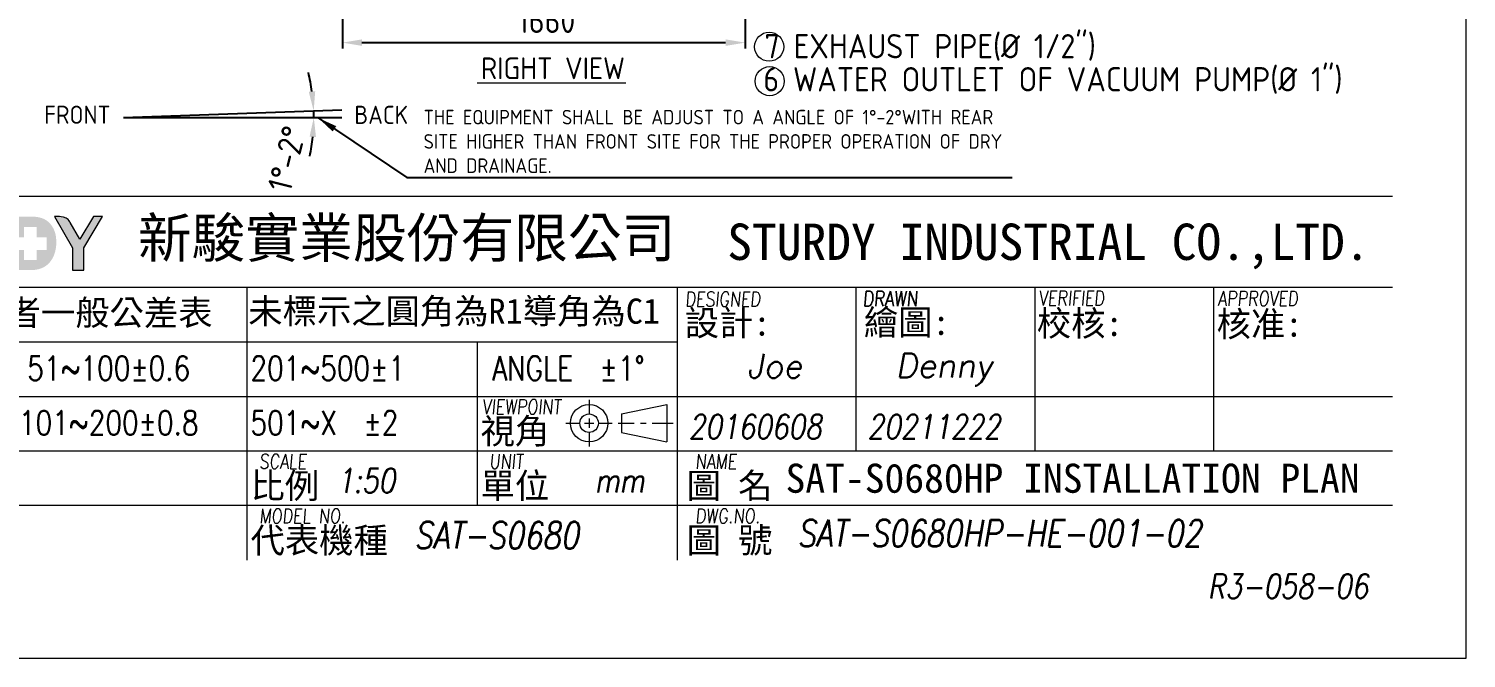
# Model space of a CAD drawing. Header units: millimetres. Extents: x -71403 to 149972, y -2963 to 10300.
# Drawn here: x 8722 to 14650, y 0 to 2595 of the extents above; entities that cross this region are included whole.
import ezdxf

# ---------------------------------------------------------------- set-up
doc = ezdxf.new("R2010")
doc.units = ezdxf.units.MM
doc.header["$MEASUREMENT"] = 0
doc.layers.get('0').update_dxf_attribs({"lineweight": 25})
for name, color, linetype, lineweight in [('D', 3, 'Continuous', 13), ('F', 7, 'Continuous', 15), ('T', 4, 'Continuous', 15)]:
    doc.layers.add(name, color=color, linetype=linetype, lineweight=lineweight)
doc.styles.get("Standard").update_dxf_attribs({"font": 'KAIU.TTF'})
doc.styles.add('STU25', font='isocp2.shx')
doc.styles.add('Text', font='romans.shx', dxfattribs={"width": 0.8, "oblique": 10})
doc.dimstyles.new('STU25', dxfattribs={"dimscale": 40, "dimtxt": 2.5, "dimasz": 2, "dimexe": 0.6, "dimexo": 1, "dimgap": 1, "dimtad": 1, "dimdsep": 46, "dimtxsty": 'STU25', "dimcen": 2, "dimazin": 2, "dimtfac": 1, "dimtmove": 0, "dimatfit": 3, "dimfxl": 0, "dimtolj": 1, "dimtzin": 0, "dimarcsym": 0})
doc.dimstyles.new('STU25$7', dxfattribs={"dimscale": 40, "dimtxt": 2.5, "dimasz": 2, "dimexe": 1.25, "dimexo": 0.625, "dimgap": 1, "dimtad": 0, "dimdec": 4, "dimdsep": 46, "dimtxsty": 'STU25', "dimcen": 2.5, "dimazin": 2, "dimtfac": 1, "dimtdec": 4, "dimtmove": 0, "dimatfit": 3, "dimfxl": 0, "dimtolj": 1, "dimtzin": 0, "dimarcsym": 0})

# ---------------------------------------------------------------- blocks, each defined once
blk = doc.blocks.new('*D9')
at = {"layer": 'D', "color": 0, "lineweight": -2}
for p, q in [((11675.8, 2765.6), (11675.8, 2514)), ((10015.8, 2685.6), (10015.8, 2514)), ((10095.8, 2538), (11595.8, 2538))]:
    blk.add_line(p, q, dxfattribs=at)
at = {"layer": 'D', "color": 0}
for points in [[(10095.8, 2551.4), (10095.8, 2524.7), (10015.8, 2538)], [(11595.8, 2551.4), (11595.8, 2524.7), (11675.8, 2538)]]:
    blk.add_solid(points, dxfattribs=at)
at = {"layer": 'Defpoints', "color": 0}
for p in [(11675.8, 2805.6), (10015.8, 2725.6), (11675.8, 2538)]:
    blk.add_point(p, dxfattribs=at)
at = {"layer": 'D', "color": 0, "insert": (10857.4, 2628), "char_height": 100, "attachment_point": 5, "style": 'STU25'}
blk.add_mtext('\\A1;1660', dxfattribs=at)
blk = doc.blocks.new('新駿LOGO')
at = {"layer": 'F'}
h = blk.add_hatch(color=256, dxfattribs=at)
edge = h.paths.add_edge_path()
edge.add_spline(control_points=[(-514.87, -439.2), (-514.87, -439.2), (-514.87, -443.62), (-514.87, -443.62)], knot_values=[0, 0, 0, 0, 1, 1, 1, 1], degree=3, periodic=0)
edge.add_spline(control_points=[(-514.87, -443.62), (-514.87, -443.62), (-513.05, -443.62), (-513.05, -443.62)], knot_values=[8, 8, 8, 8, 9, 9, 9, 9], degree=3, periodic=0)
edge.add_spline(control_points=[(-513.05, -443.62), (-512.51, -443.62), (-512.09, -443.52), (-511.79, -443.32)], knot_values=[7, 7, 7, 7, 8, 8, 8, 8], degree=3, periodic=0)
edge.add_spline(control_points=[(-511.79, -443.32), (-511.48, -443.12), (-511.25, -442.85), (-511.09, -442.5)], knot_values=[6, 6, 6, 6, 7, 7, 7, 7], degree=3, periodic=0)
edge.add_spline(control_points=[(-511.09, -442.5), (-510.93, -442.15), (-510.85, -441.76), (-510.85, -441.32)], knot_values=[5, 5, 5, 5, 6, 6, 6, 6], degree=3, periodic=0)
edge.add_spline(control_points=[(-510.85, -441.32), (-510.85, -440.87), (-510.93, -440.49), (-511.1, -440.17)], knot_values=[4, 4, 4, 4, 5, 5, 5, 5], degree=3, periodic=0)
edge.add_spline(control_points=[(-511.1, -440.17), (-511.27, -439.85), (-511.49, -439.61), (-511.78, -439.45)], knot_values=[3, 3, 3, 3, 4, 4, 4, 4], degree=3, periodic=0)
edge.add_spline(control_points=[(-511.78, -439.45), (-512.06, -439.29), (-512.46, -439.2), (-512.97, -439.2)], knot_values=[2, 2, 2, 2, 3, 3, 3, 3], degree=3, periodic=0)
edge.add_spline(control_points=[(-512.97, -439.2), (-512.97, -439.2), (-514.87, -439.2), (-514.87, -439.2)], knot_values=[1, 1, 1, 1, 2, 2, 2, 2], degree=3, periodic=0)
h.paths.add_polyline_path([(-514.34, -441.95), (-513.51, -441.95), (-513.51, -442.77), (-512.48, -442.77), (-512.48, -441.95), (-511.64, -441.95), (-511.64, -440.92), (-512.48, -440.92), (-512.48, -440.07), (-513.51, -440.07), (-513.51, -440.92), (-514.34, -440.92)], flags=16)
h = blk.add_hatch(color=256, dxfattribs=at)
edge = h.paths.add_edge_path()
edge.add_spline(control_points=[(-509.51, -443.62), (-509.51, -443.62), (-509.51, -441.77), (-509.51, -441.77), (-509.51, -441.77), (-511, -439.2), (-511, -439.2), (-511, -439.2), (-510.64, -439.2), (-510.64, -439.2), (-510.64, -439.2), (-510.3, -439.19), (-510.04, -439.32), (-509.79, -439.45), (-509.71, -439.68), (-509.71, -439.68), (-509.71, -439.68), (-508.9, -441.07), (-508.9, -441.07), (-508.9, -441.07), (-507.78, -439.2), (-507.78, -439.2), (-507.78, -439.2), (-507.05, -439.2), (-507.05, -439.2), (-507.05, -439.2), (-508.59, -441.77), (-508.59, -441.77), (-508.59, -441.77), (-508.59, -443.62), (-508.59, -443.62), (-508.59, -443.62), (-509.51, -443.62), (-509.51, -443.62)], knot_values=[0, 0, 0, 0, 1, 1, 1, 2, 2, 2, 3, 3, 3, 4, 4, 4, 5, 5, 5, 6, 6, 6, 7, 7, 7, 8, 8, 8, 9, 9, 9, 10, 10, 10, 11, 11, 11, 11], degree=3, periodic=0)
at = {"layer": 'F', "lineweight": 0}
blk.add_open_spline([(-509.51, -443.62), (-509.51, -443.62), (-509.51, -441.77), (-509.51, -441.77), (-509.51, -441.77), (-511, -439.2), (-511, -439.2), (-511, -439.2), (-510.64, -439.2), (-510.64, -439.2), (-510.64, -439.2), (-510.3, -439.19), (-510.04, -439.32), (-509.79, -439.45), (-509.71, -439.68), (-509.71, -439.68), (-509.71, -439.68), (-508.9, -441.07), (-508.9, -441.07), (-508.9, -441.07), (-507.78, -439.2), (-507.78, -439.2), (-507.78, -439.2), (-507.05, -439.2), (-507.05, -439.2), (-507.05, -439.2), (-508.59, -441.77), (-508.59, -441.77), (-508.59, -441.77), (-508.59, -443.62), (-508.59, -443.62), (-508.59, -443.62), (-509.51, -443.62), (-509.51, -443.62)], degree=3, knots=[0, 0, 0, 0, 1, 1, 1, 2, 2, 2, 3, 3, 3, 4, 4, 4, 5, 5, 5, 6, 6, 6, 7, 7, 7, 8, 8, 8, 9, 9, 9, 10, 10, 10, 11, 11, 11, 11], dxfattribs=at)
at = {"attachment_point": 1, "style": 'STU25'}
for s, insert, char_height in [('{\\f標楷體|b0|i0|c136|p65;新駿實業股份有限公司}', (-504.12, -439.33), 3.25), ('{\\f標楷體|b0|i0|c136|p65;STURDY\\H0.9667x; \\H1.034x;INDUSTRIAL CO.,LTD.}', (-455.51, -439.78), 3)]:
    blk.add_mtext(s, dxfattribs=dict(at, insert=insert, char_height=char_height))
blk = doc.blocks.new('*D19')
at = {"layer": 'D', "color": 0, "linetype": 'Continuous', "lineweight": -2}
for start, end in [(7.83978, 13.67955), (0, 2), (348.32045, 354.16022)]:
    blk.add_arc((9112, 2229.2), 785.2, start, end, dxfattribs=at)
at = {"layer": 'D', "color": 0, "linetype": 'Continuous'}
for points in [[(9903.2, 2337.4), (9876.7, 2335.1), (9896.8, 2256.6)], [(9879.9, 2150), (9906.5, 2148.6), (9897.3, 2229.2)]]:
    blk.add_solid(points, dxfattribs=at)
at = {"layer": 'Defpoints', "color": 0, "linetype": 'Continuous'}
for p in [(10012.5, 2260.6), (9112, 2229.2), (9112, 2229.2), (9897.1, 2247.5), (10013, 2229.2)]:
    blk.add_point(p, dxfattribs=at)
at = {"layer": 'D', "color": 0, "linetype": 'Continuous', "insert": (9786.3, 2059.6), "char_height": 100, "attachment_point": 5, "rotation": 75.88411, "style": 'STU25'}
blk.add_mtext('\\A1;1%%D-2%%D', dxfattribs=at)

msp = doc.modelspace()

# ---------------------------------------------------------------- linework, layer by layer
at = {"linetype": 'Continuous'}
for q in [(10012.491, 2260.624), (10013.039, 2229.179)]:
    msp.add_line((9112.039, 2229.179), q, dxfattribs=at)
at = {"layer": 'D'}
msp.add_line((10570.761, 2371.64), (11183.559, 2371.64), dxfattribs=at)
for centre in [(11775.402, 2521.135), (11777.51, 2379.271)]:
    msp.add_circle(centre, 60, dxfattribs=at)
at = {"layer": 'F', "color": 7}
for p, q in [((7795.532, 1904.468), (14345.532, 1904.468)), ((7795.532, 1529.468), (14345.532, 1529.468)), ((9620.532, 1529.468), (9620.532, 404.468)), ((12133.032, 1529.468), (12133.032, 854.468)), ((12870.532, 1529.468), (12870.532, 854.468)), ((13608.032, 1529.468), (13608.032, 854.468)), ((7795.532, 1304.468), (11395.532, 1304.468)), ((10570.532, 1304.468), (10570.532, 629.468)), ((7795.532, 1079.468), (14345.532, 1079.468)), ((10745.532, 1079.468), (14345.532, 1079.468)), ((11395.532, 1079.468), (14345.532, 1079.468)), ((7795.532, 854.468), (14345.532, 854.468)), ((14345.532, 629.468), (7795.532, 629.468))]:
    msp.add_line(p, q, dxfattribs=at)
at = {"layer": 'F'}
msp.add_line((11395.532, 1529.468), (11395.532, 404.468), dxfattribs=at)
at = {"layer": 'F', "color": 0}
for p, q in [((11032.826, 1065.791), (11032.826, 1007.192)), ((11166.469, 1007.192), (11352.671, 1046.165)), ((11352.671, 1046.165), (11352.671, 892.007)), ((10936.121, 969.086), (10994.72, 969.086)), ((11013.566, 969.086), (11052.086, 969.086)), ((11032.826, 988.345), (11032.826, 949.826)), ((11070.933, 969.086), (11128.271, 969.086)), ((11152.082, 969.086), (11218.074, 969.086)), ((11166.469, 1007.192), (11166.469, 930.979)), ((11244.683, 969.086), (11268.099, 969.086)), ((11293.198, 969.086), (11379.113, 969.086)), ((11032.826, 930.979), (11032.826, 872.38)), ((11166.469, 930.979), (11352.671, 892.007))]:
    msp.add_line(p, q, dxfattribs=at)
at = {"layer": 'F', "color": 6}
msp.add_lwpolyline([(0, 10300), (0, 0), (14650, 0), (14650, 10300)], close=True, dxfattribs=at)
at = {"layer": 'F', "color": 0}
for radius in [77.079, 38.107]:
    msp.add_circle((11032.826, 969.086), radius, dxfattribs=at)

# ---------------------------------------------------------------- block references
at = {"xscale": 50, "yscale": 50, "zscale": 50}
msp.add_blockref('新駿LOGO', (34377.978, 23781.044), dxfattribs=at)

# ---------------------------------------------------------------- texts
at = {"layer": 'D', "color": 4}
msp.add_text('SAT-S0680HP INSTALLATION PLAN', height=120, dxfattribs=at).set_placement((11842.855, 682.214))
at = {"layer": 'D', "char_height": 100, "attachment_point": 1, "style": 'STU25'}
for s, insert in [('7 EXHAUST PIPE(%%c 1/2")', (11756.317, 2573.346)), ('6 WATER OUTLET OF VACUUM PUMP(%%c 1")', (11751.313, 2436.975))]:
    msp.add_mtext(s, dxfattribs=dict(at, insert=insert))
at = {"layer": 'D', "color": 11, "attachment_point": 1}
for s, insert, char_height in [('{\\Fisocp2.shx;RIGHT VIEW}', (10586.753, 2477.283), 90), ('{\\Fisocp2.shx;\\C3;THE EQUIPMENT SHALL BE ADJUST TO A ANGLE OF 1%%d-2%%dWITH REAR \\PSITE HIGHER THAN FRONT SITE FOR THE PROPER OPERATION OF DRY \\PAND DRAINAGE.}', (10350.142, 2260.821), 60)]:
    msp.add_mtext(s, dxfattribs=dict(at, insert=insert, char_height=char_height))
at = {"layer": 'D', "linetype": 'Continuous', "char_height": 75, "width": 218.181, "attachment_point": 1}
for s, insert in [('{\\Fisocp2.shx;FRONT}', (8785.821, 2278.305)), ('{\\Fisocp2.shx;BACK}', (10064.345, 2277.854))]:
    msp.add_mtext(s, dxfattribs=dict(at, insert=insert))
at = {"layer": 'F', "lineweight": -3}
for s, height, p in [('未標註者一般公差表', 103.7872, (8205.758, 1372.512)), ('未標示之圓角為R1導角為C1', 103.78718, (9627.011, 1379.232)), ('設計:', 103.7872, (11426.971, 1330.331)), ('繪圖:', 103.7872, (12165.819, 1333.18)), ('校核:', 103.7872, (12879.312, 1328.749)), ('核准:', 103.7872, (13620.597, 1325.97)), ('視角', 103.7872, (10585.279, 884.472)), ('比例', 103.7872, (9636.341, 659.472)), ('單位', 103.7872, (10585.279, 659.472)), ('圖 名', 103.7872, (11434.953, 659.472)), ('代表機種', 103.7872, (9636.341, 434.472)), ('圖 號', 103.7872, (11434.953, 434.472))]:
    msp.add_text(s, height=height, dxfattribs=at).set_placement(p)
at = {"layer": 'F', "color": 1, "lineweight": 15, "style": 'Text', "oblique": 5, "width": 0.8}
for s, height, p in [('DESIGNED', 60, (11428.389, 1450.6)), ('DRAWN', 62.2723, (12161.661, 1451.715)), ('VERIFIED', 60, (12886.036, 1454.501)), ('APPROVED', 60, (13625.011, 1453.114)), ('VIEWPOINT', 60, (10591.435, 1006.51)), ('SCALE', 60, (9671.918, 781.51)), ('UNIT', 60, (10620.856, 781.51)), ('NAME', 60, (11470.53, 781.51)), ('MODEL NO.', 60, (9671.918, 556.51)), ('DWG.NO.', 60, (11470.53, 556.51))]:
    msp.add_text(s, height=height, dxfattribs=at).set_placement(p)
at = {"layer": 'F', "lineweight": 20, "style": 'Text', "width": 0.8}
for s, p in [('51~100±0.6', (8715.823, 1145.58)), ('201~500±1', (9635.945, 1145.58)), ('ANGLE  ±1%%D', (10633.801, 1145.58)), ('101~200±0.8', (8681.353, 920.58)), ('501~X  ±2', (9635.945, 920.58))]:
    msp.add_text(s, height=100, dxfattribs=at).set_placement(p)
at = {"layer": 'T', "lineweight": 20, "style": 'Text', "oblique": 10}
for s, p in [('Joe', (11683.716, 1155.234)), ('Denny', (12297.018, 1156.87))]:
    msp.add_text(s, height=100, dxfattribs=at).set_placement(p)
at = {"layer": 'T', "lineweight": 20, "style": 'Text', "oblique": 10, "width": 0.8}
for s, height, p in [('20160608', 100, (11443.141, 904.676)), ('20211222', 100, (12180.641, 904.676)), ('1:50', 100, (9992.8, 682.636)), ('mm', 100, (11055.707, 682.92)), ('SAT-S0680', 110, (10311.645, 451.967)), ('SAT-S0680HP-HE-001-02', 110, (11891.694, 460.2))]:
    msp.add_text(s, height=height, dxfattribs=at).set_placement(p)
at = {"layer": 'T', "linetype": 'Continuous', "lineweight": 20, "insert": (13584.256, 346.693), "char_height": 100, "attachment_point": 1, "style": 'Text'}
msp.add_mtext('R3-058-06', dxfattribs=at)

# ---------------------------------------------------------------- dimensions: what is measured, and where the dimension line sits
at = {"layer": 'D'}
dim = msp.add_linear_dim(base=(11675.764, 2538.049), p1=(10015.764, 2725.636), p2=(11675.764, 2805.636), dimstyle='STU25', dxfattribs=at)
dim.commit()
dim.dimension.update_dxf_attribs({"geometry": '*D9', "text_midpoint": (10857.426, 2538.049), "dimtype": 160})
at = {"layer": 'D', "linetype": 'Continuous'}
dim = msp.add_angular_dim_2l(base=(9897.07, 2247.451), line1=((9112.039, 2229.179), (10013.039, 2229.179)), line2=((9112.039, 2229.179), (10012.491, 2260.624)), text='1%%D-2%%D', dimstyle='STU25', override={"dimtxsty": 'STU25'}, dxfattribs=at)
dim.commit()
dim.dimension.update_dxf_attribs({"geometry": '*D19', "text_midpoint": (9873.572, 2037.671), "dimtype": 162})

# ---------------------------------------------------------------- leaders
at = {"layer": 'D'}
msp.add_leader([(9915.982, 2227.393), (10281.01, 1982.444), (12777.866, 1982.444)], dimstyle='STU25$7', override={"dimgap": 1, "dimtad": 0}, dxfattribs=at)

doc.saveas('drawing.dxf')
